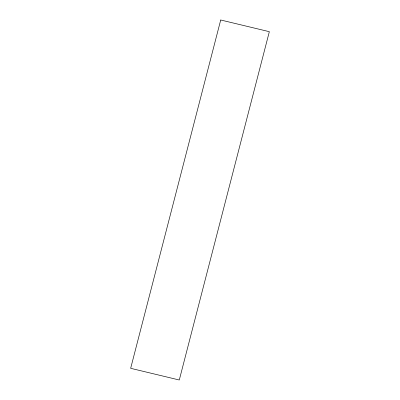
<?xml version="1.0" encoding="UTF-8"?>
<svg xmlns="http://www.w3.org/2000/svg" width="400" height="400" viewBox="0 0 400 400"><rect width="100%" height="100%" fill="white"/><g stroke="black" fill="none" stroke-linecap="round" stroke-linejoin="round"><path stroke-width="0.6" d="M220.715 20L130.66 368.315L179.285 380L269.34 31.685L220.715 20"/></g></svg>
